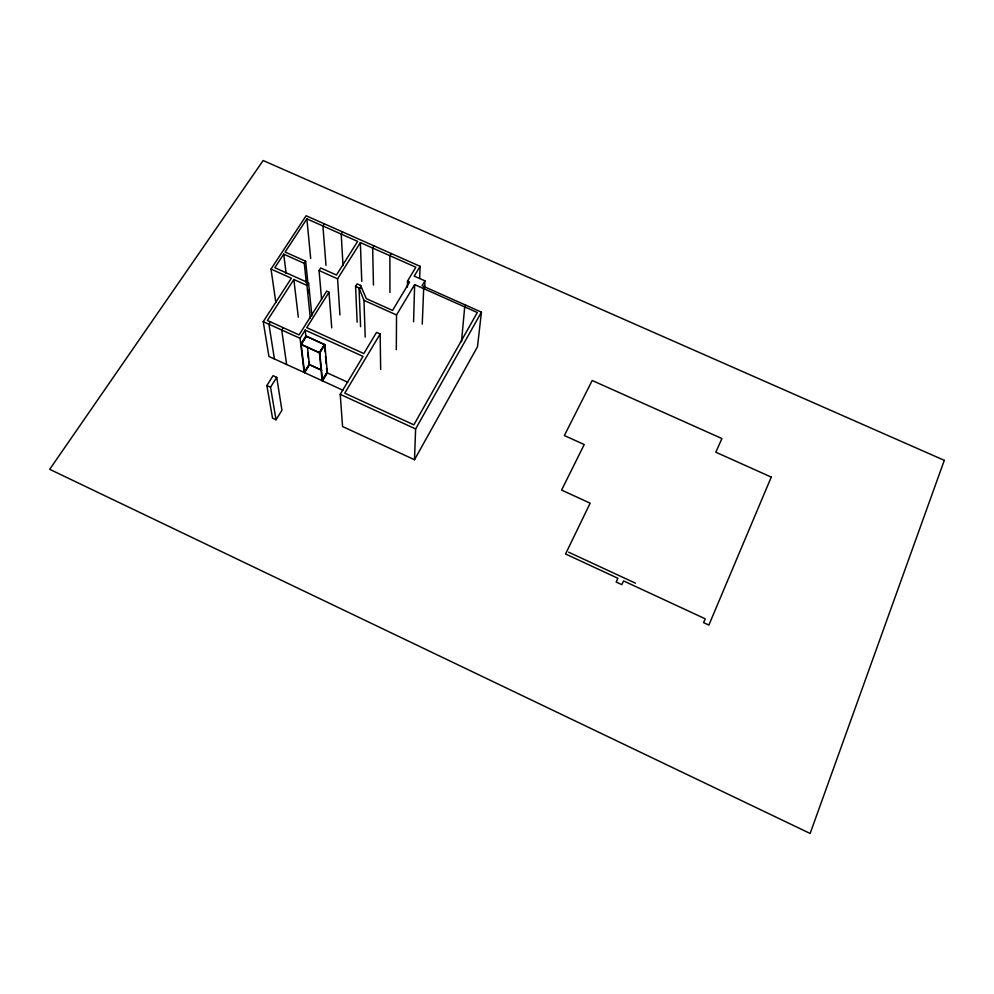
<?xml version="1.0" encoding="UTF-8"?>
<svg xmlns="http://www.w3.org/2000/svg" width="994" height="994" viewBox="0 0 994 994"><rect width="100%" height="100%" fill="white"/><g stroke="black" fill="none" stroke-linecap="round" stroke-linejoin="round"><path stroke-width="1.49" d="M396.308 349.664L396.544 314.961L414.647 284.607L477.319 312.526L413.852 424.836L344.756 393.152L380.155 334.009L376.54 332.381L363.829 353.553L306.748 327.647L329.002 292.261L326.728 291.043L299.095 334.903L267.386 320.478L293.851 279.513L306.947 285.415L310.352 318.391M407.403 287.08L407.515 281.103L415.852 267.224L360.362 242.598L337.575 278.829L339.936 314.936M413.579 321.795L414.647 284.607M419.679 278.382L420.102 266.317L306.102 215.748L271.014 269.063L275.847 302.511M342.918 390.232L304.152 372.452L300.064 338.283L305.195 330.107L363.009 356.374L340.234 394.345L342.557 426.525L414.498 459.737L415.616 428.936L481.431 312.153L422.09 285.725L424.972 280.867L414.237 276.096L420.102 266.317M422.251 324.119L423.668 288.633L424.699 286.893M424.662 288.322L424.972 280.867M461.489 341.725L464.707 306.91L465.714 305.158M481.431 312.153L477.48 346.782L414.498 459.737M322.093 380.478L326.939 372.539M326.554 368.289L326.951 372.75L322.106 380.69L319.409 352.634L324.454 344.471L325.113 351.913M391.226 253.507L389.884 255.694L389.946 292.41M308.712 361.543L309.035 364.562L304.152 372.452L268.939 356.486L263.224 321.671L291.354 278.221L271.014 269.063M304.524 372.427L309.407 364.525L321.547 370.079M276.034 419.791L281.936 410.261L276.73 377.36L273.077 375.682L266.864 385.535L272.542 418.176L276.034 419.791L270.53 387.225L276.73 377.36M319.832 352.82L324.864 344.657L305.841 336.009L300.76 344.123L319.832 352.82L322.516 380.876L327.349 372.936L324.864 344.657M357.157 322.205L355.579 286.384L357.132 283.886L360.586 285.427L366.314 298.647L392.555 310.426L409.578 282.01L407.515 281.103M374.005 245.866L372.651 248.04L373.458 285.029M306.276 336.432L301.194 344.545L319.434 352.858L324.479 344.707L306.251 336.196L301.17 344.309L304.549 372.638L309.432 364.736L307.432 346.72M283.215 327.685L281.724 330.02L286.632 364.512M306.947 285.415L308.562 282.868L274.816 267.697L283.712 254.153L304.288 263.373L306.351 283.24M342.582 231.925L341.203 234.087L343.029 265.671M321.571 299.356L319.062 270.53L320.702 267.97L336.457 275.027L357.654 241.393L306.885 218.854L285.104 252.029L305.667 261.236L308.016 284.197M270.467 321.882L268.939 324.255L274.406 358.958M304.288 263.373L305.667 261.236M324.305 223.824L322.913 225.973L325.995 265.386M355.579 286.384L359.045 287.925L363.966 300.337L365.22 337.115M319.062 270.53L337.575 278.829M363.966 300.337L396.544 314.961M263.224 321.671L300.064 338.283M309.035 364.562L321.559 370.29M326.951 372.75L347.714 382.23M340.234 394.345L415.616 428.936M266.864 385.535L270.53 387.225M568.643 552.204L635.464 583.18M283.712 254.153L286.16 273.449M293.851 279.513L298.324 317.223M305.195 330.107L305.866 336.096M307.693 352.535L308.364 358.548M308.562 282.868L311.905 315.918M308.637 290.323L308.948 293.379M306.885 218.854L310.687 258.527M325.51 356.386L326.169 363.829M329.002 292.261L331.735 327.846M359.045 287.925L360.586 326.678M360.586 285.427L360.698 288.422M360.362 242.598L361.754 281.327M380.155 334.009L380.665 369.544M944.3 460.334L810.135 833.469L49.7 469.317L263.161 160.531L944.3 460.334M771.257 477.095L708.871 625.089L703.59 622.629L705.218 618.802L623.549 580.906L621.834 584.658L616.181 582.037L617.908 578.284L565.549 553.993L590.15 503.175L561.585 490.079L584.223 444.542L564.356 435.534L592.2 380.503L721.917 438.553L715.817 452.22L771.257 477.095"/></g></svg>
